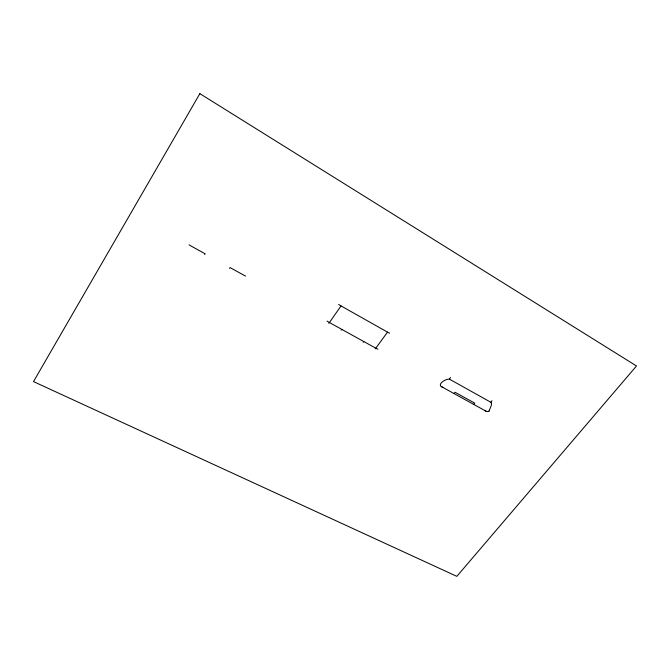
<?xml version="1.0" encoding="UTF-8"?>
<svg xmlns="http://www.w3.org/2000/svg" width="670" height="670" viewBox="0 0 670 670"><rect width="100%" height="100%" fill="white"/><g stroke="black" fill="none" stroke-linecap="round" stroke-linejoin="round"><path stroke-width="1" d="M489.025 411.045L491.311 405.375L491.512 403.357L490.909 402.302L449.394 379.128C445.525 378.701 435.609 384.89 442.97 387.453L485.708 411.02L487.777 411.598L489.175 411.095M449.394 379.128L450.475 377.486M490.909 402.302L491.981 400.702M389.63 333.183A8.819 2.345 35.9 0 1 387.495 332.127L341.03 305.914L329.431 322.546A1.801 0.578 -61.1 0 1 328.794 323.25M387.495 332.127L375.811 348.199A1.759 0.662 -61 0 1 375.15 348.869M454.059 393.575L455.072 392.277L474.729 403.139L473.715 404.429M204.585 254.608L205.162 253.813L191.067 246.016A9.748 2.914 31.7 0 1 189.091 244.826M229.492 268.377L230.086 267.598L243.696 275.119A9.405 2.806 32.9 0 0 245.58 276.074M442.97 387.453A6.809 0.971 33.1 0 1 441.212 386.423M485.926 411.112A6.717 0.921 33.5 0 1 484.46 410.358M363.81 341.558A1.776 0.637 -61 0 1 363.148 342.236M341.842 329.406A1.792 0.595 -61.1 0 1 341.189 330.101M327.069 321.081A8.953 2.621 34.9 0 0 329.431 322.546L375.811 348.199A8.752 2.513 35.9 0 0 377.955 349.229M341.03 305.914A9.02 2.446 34.9 0 1 338.651 304.423M199.861 93.649L33.5 381.599L456.84 576.351L636.5 365.971L199.861 93.649"/></g></svg>
